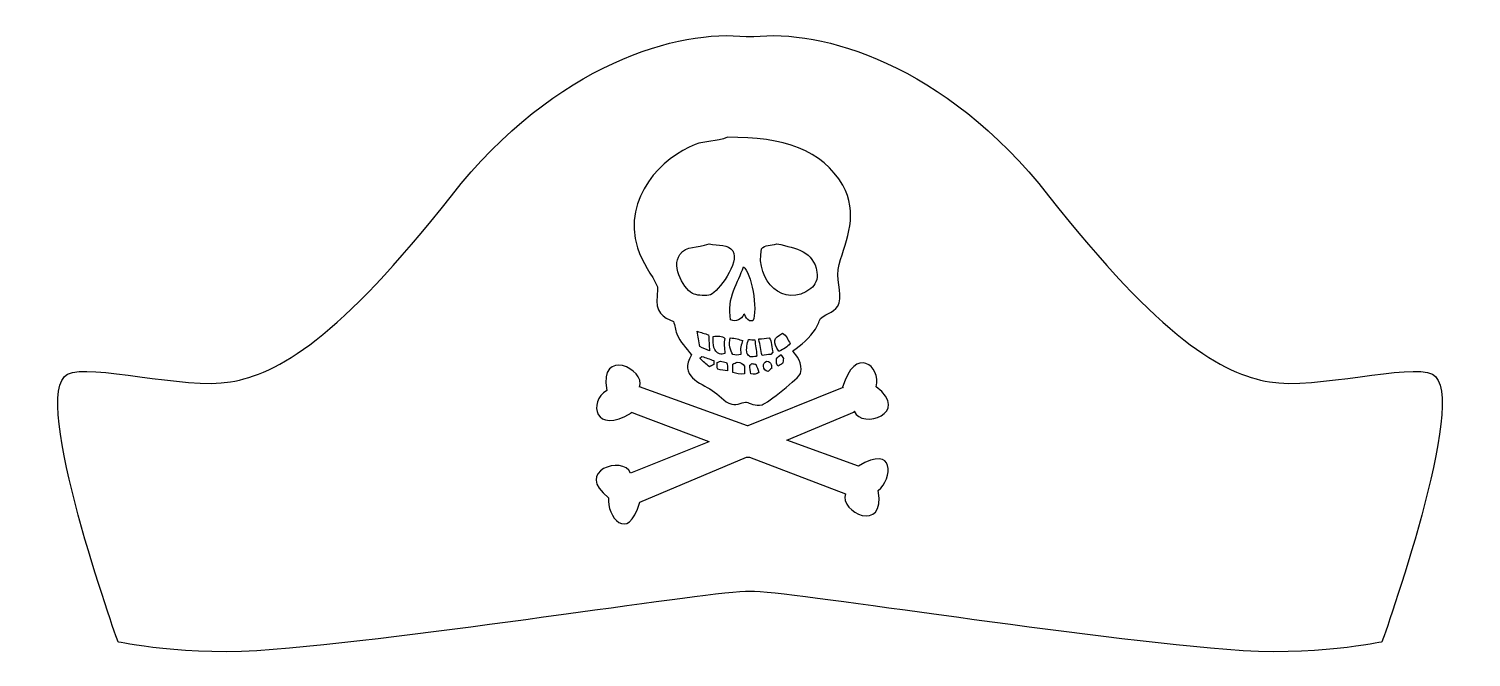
# Model space of a CAD drawing. Header units: centimetres. Extents: x -11.3 to 11.3, y -4.9 to 4.9.
import ezdxf

# ---------------------------------------------------------------- set-up
doc = ezdxf.new("R2010")
doc.units = ezdxf.units.CM
doc.header["$MEASUREMENT"] = 0
doc.layers.add('Camada 1', color=7, linetype='Continuous')

msp = doc.modelspace()

# ---------------------------------------------------------------- linework, layer by layer
at = {"layer": 'Camada 1'}
for points, knots in [([(10.65621, -0.47625), (10.30942, -0.30287), (8.83982, -0.71842), (8.11325, -0.59735), (8.11325, -0.59735), (7.38668, -0.47625), (6.41796, 0.06866), (4.66208, 2.30889), (4.66208, 2.30889), (3.03489, 4.38497), (1.08981, 4.91239), (0.06053, 4.79132), (0.06053, 4.79132), (0.06053, 4.79132), (-0.06058, 4.79131), (-0.06058, 4.79131), (-0.06058, 4.79131), (-1.08986, 4.91241), (-3.03495, 4.38499), (-4.66213, 2.30888), (-4.66213, 2.30888), (-6.41798, 0.06865), (-7.38673, -0.47626), (-8.1133, -0.59736), (-8.1133, -0.59736), (-8.83985, -0.71843), (-10.3095, -0.30288), (-10.65626, -0.47626), (-10.65626, -0.47626), (-11.26173, -0.779), (-9.86915, -4.65398), (-9.86915, -4.65398), (-9.86915, -4.65398), (-9.86915, -4.65398), (-8.8127, -4.89263), (-7.44729, -4.77505), (-7.44729, -4.77505), (-4.7379, -4.54187), (-0.64419, -3.86687), (-0.00006, -3.86687), (-0.00006, -3.86687), (0.64409, -3.86687), (4.73775, -4.54188), (7.44719, -4.77505), (7.44719, -4.77505), (8.81255, -4.8926), (9.86905, -4.65398), (9.86905, -4.65398), (9.86905, -4.65398), (9.86905, -4.65398), (11.26169, -0.77899), (10.65621, -0.47625)], [0, 0, 0, 0, 0.07142857, 0.07142857, 0.07142857, 0.07142857, 0.14285714, 0.14285714, 0.14285714, 0.14285714, 0.21428571, 0.21428571, 0.21428571, 0.21428571, 0.28571429, 0.28571429, 0.28571429, 0.28571429, 0.35714286, 0.35714286, 0.35714286, 0.35714286, 0.42857143, 0.42857143, 0.42857143, 0.42857143, 0.5, 0.5, 0.5, 0.5, 0.57142857, 0.57142857, 0.57142857, 0.57142857, 0.64285714, 0.64285714, 0.64285714, 0.64285714, 0.71428571, 0.71428571, 0.71428571, 0.71428571, 0.78571429, 0.78571429, 0.78571429, 0.78571429, 0.85714286, 0.85714286, 0.85714286, 0.85714286, 1, 1, 1, 1]), ([(-0.85605, 3.1074), (-0.70447, 3.1678), (-0.51934, 3.15317), (-0.35038, 3.21977), (-0.35038, 3.21977), (0.52454, 3.23334), (1.13253, 3.01747), (1.44762, 2.47327), (1.44762, 2.47327), (1.69871, 2.03962), (1.51112, 1.63282), (1.39142, 1.23716), (1.39142, 1.23716), (1.32721, 1.02499), (1.44156, 0.79554), (1.39142, 0.63515), (1.39142, 0.63515), (1.34335, 0.4814), (1.20671, 0.48799), (1.10244, 0.39435), (1.10244, 0.39435), (1.07569, 0.33815), (1.04894, 0.28195), (1.02219, 0.22576), (1.02219, 0.22576), (0.93567, 0.09453), (0.80206, -0.02655), (0.669, -0.11135), (0.669, -0.11135), (0.72356, -0.18742), (0.8314, -0.30243), (0.78939, -0.46454), (0.78939, -0.46454), (0.77211, -0.53127), (0.26678, -0.93142), (0.18738, -0.95418), (0.18738, -0.95418), (0.08795, -0.98265), (-0.00865, -0.92545), (-0.05342, -0.91402), (-0.05342, -0.91402), (-0.09779, -0.9027), (-0.19786, -0.97133), (-0.2862, -0.94614), (-0.2862, -0.94614), (-0.40423, -0.91248), (-0.49424, -0.79131), (-0.59121, -0.72942), (-0.59121, -0.72942), (-0.77734, -0.61062), (-1.11559, -0.50696), (-0.91228, -0.17557), (-0.91228, -0.17557), (-0.99065, -0.069), (-1.09114, 0.02088), (-1.14506, 0.15352), (-1.14506, 0.15352), (-1.16109, 0.21776), (-1.17715, 0.28195), (-1.19321, 0.34616), (-1.19321, 0.34616), (-1.35958, 0.39963), (-1.48907, 0.50697), (-1.45007, 0.74751), (-1.45007, 0.74751), (-1.4474, 0.79299), (-1.44473, 0.83847), (-1.44205, 0.88396), (-1.44205, 0.88396), (-1.53378, 1.08369), (-1.68205, 1.25567), (-1.75511, 1.49398), (-1.75511, 1.49398), (-2.00092, 2.29645), (-1.36206, 2.90573), (-0.85605, 3.1074)], [0, 0, 0, 0, 0.05, 0.05, 0.05, 0.05, 0.1, 0.1, 0.1, 0.1, 0.15, 0.15, 0.15, 0.15, 0.2, 0.2, 0.2, 0.2, 0.25, 0.25, 0.25, 0.25, 0.3, 0.3, 0.3, 0.3, 0.35, 0.35, 0.35, 0.35, 0.4, 0.4, 0.4, 0.4, 0.45, 0.45, 0.45, 0.45, 0.5, 0.5, 0.5, 0.5, 0.55, 0.55, 0.55, 0.55, 0.6, 0.6, 0.6, 0.6, 0.65, 0.65, 0.65, 0.65, 0.7, 0.7, 0.7, 0.7, 0.75, 0.75, 0.75, 0.75, 0.8, 0.8, 0.8, 0.8, 0.85, 0.85, 0.85, 0.85, 0.9, 0.9, 0.9, 0.9, 1, 1, 1, 1]), ([(-0.87213, 0.7716), (-0.8131, 0.75279), (-0.67901, 0.73853), (-0.61527, 0.76358), (-0.61527, 0.76358), (-0.50012, 0.80882), (-0.15254, 1.267), (-0.27012, 1.44586), (-0.27012, 1.44586), (-0.33934, 1.55116), (-0.49385, 1.52516), (-0.63935, 1.55826), (-0.63935, 1.55826), (-0.82935, 1.48965), (-0.99156, 1.53365), (-1.09687, 1.38969), (-1.09687, 1.38969), (-1.2362, 1.19925), (-1.01797, 0.81809), (-0.87213, 0.7716)], [0, 0, 0, 0, 0.16666667, 0.16666667, 0.16666667, 0.16666667, 0.33333333, 0.33333333, 0.33333333, 0.33333333, 0.5, 0.5, 0.5, 0.5, 0.66666667, 0.66666667, 0.66666667, 0.66666667, 1, 1, 1, 1]), ([(0.94995, 0.85992), (1.01549, 0.91038), (1.06682, 1.00496), (1.04626, 1.11678), (1.04626, 1.11678), (0.98564, 1.44653), (0.74127, 1.48339), (0.4202, 1.55826), (0.4202, 1.55826), (0.31762, 1.51984), (0.23944, 1.55371), (0.17938, 1.47799), (0.17938, 1.47799), (0.07852, 0.97644), (0.53482, 0.54031), (0.94995, 0.85992)], [0, 0, 0, 0, 0.2, 0.2, 0.2, 0.2, 0.4, 0.4, 0.4, 0.4, 0.6, 0.6, 0.6, 0.6, 1, 1, 1, 1]), ([(-0.30225, 0.37028), (-0.21801, 0.32678), (-0.1281, 0.38571), (-0.10156, 0.45055), (-0.10156, 0.45055), (-0.10156, 0.45055), (-0.08553, 0.45857), (-0.08553, 0.45857), (-0.08553, 0.45857), (-0.0691, 0.4056), (-0.04748, 0.38073), (-0.00526, 0.35422), (-0.00526, 0.35422), (-0.00526, 0.35422), (0.0429, 0.35422), (0.0429, 0.35422), (0.0429, 0.35422), (0.13241, 0.5198), (0.01477, 1.13059), (-0.10159, 1.19702), (-0.10159, 1.19702), (-0.18141, 0.96673), (-0.37117, 0.7144), (-0.30225, 0.37028)], [0, 0, 0, 0, 0.14285714, 0.14285714, 0.14285714, 0.14285714, 0.28571429, 0.28571429, 0.28571429, 0.28571429, 0.42857143, 0.42857143, 0.42857143, 0.42857143, 0.57142857, 0.57142857, 0.57142857, 0.57142857, 0.71428571, 0.71428571, 0.71428571, 0.71428571, 1, 1, 1, 1]), ([(-0.64737, 0.1375), (-0.70624, 0.15623), (-0.76511, 0.17497), (-0.82395, 0.1937), (-0.82395, 0.1937), (-0.81056, 0.11345), (-0.79717, 0.03318), (-0.78381, -0.0471), (-0.78381, -0.0471), (-0.73298, -0.06853), (-0.68213, -0.08991), (-0.6313, -0.11134), (-0.6313, -0.11134), (-0.63665, -0.02839), (-0.64202, 0.05458), (-0.64737, 0.1375)], [0, 0, 0, 0, 0.2, 0.2, 0.2, 0.2, 0.4, 0.4, 0.4, 0.4, 0.6, 0.6, 0.6, 0.6, 1, 1, 1, 1]), ([(-0.39054, -0.15145), (-0.39774, -0.07279), (-0.41523, 0.00907), (-0.39054, 0.08133), (-0.39054, 0.08133), (-0.43441, 0.12131), (-0.50391, 0.1203), (-0.57514, 0.11345), (-0.57514, 0.11345), (-0.58154, -0.01977), (-0.56998, -0.12272), (-0.47883, -0.15944), (-0.47883, -0.15944), (-0.44491, -0.16886), (-0.42017, -0.16319), (-0.39054, -0.15145)], [0, 0, 0, 0, 0.2, 0.2, 0.2, 0.2, 0.4, 0.4, 0.4, 0.4, 0.6, 0.6, 0.6, 0.6, 1, 1, 1, 1]), ([(-0.14167, -0.16751), (-0.1559, -0.07827), (-0.14037, -0.01106), (-0.10958, 0.04918), (-0.10958, 0.04918), (-0.17903, 0.06371), (-0.21854, 0.08797), (-0.31024, 0.08934), (-0.31024, 0.08934), (-0.33228, -0.01237), (-0.30937, -0.10672), (-0.2701, -0.16752), (-0.2701, -0.16752), (-0.22478, -0.18148), (-0.18676, -0.18508), (-0.14167, -0.16751)], [0, 0, 0, 0, 0.2, 0.2, 0.2, 0.2, 0.4, 0.4, 0.4, 0.4, 0.6, 0.6, 0.6, 0.6, 1, 1, 1, 1]), ([(-0.04536, -0.15946), (-0.02933, -0.17552), (-0.01327, -0.19158), (0.00279, -0.20764), (0.00279, -0.20764), (0.03488, -0.20494), (0.067, -0.20227), (0.0991, -0.1996), (0.0991, -0.1996), (0.1018, -0.19426), (0.10444, -0.18891), (0.10714, -0.18357), (0.10714, -0.18357), (0.09645, -0.1033), (0.08571, -0.02302), (0.07502, 0.05725), (0.07502, 0.05725), (0.04293, 0.05992), (0.01081, 0.06259), (-0.02129, 0.06529), (-0.02129, 0.06529), (-0.04772, 0.00699), (-0.06174, -0.07911), (-0.04536, -0.15946)], [0, 0, 0, 0, 0.14285714, 0.14285714, 0.14285714, 0.14285714, 0.28571429, 0.28571429, 0.28571429, 0.28571429, 0.42857143, 0.42857143, 0.42857143, 0.42857143, 0.57142857, 0.57142857, 0.57142857, 0.57142857, 0.71428571, 0.71428571, 0.71428571, 0.71428571, 1, 1, 1, 1]), ([(0.18742, -0.18357), (0.2329, -0.17823), (0.27838, -0.17285), (0.32387, -0.16751), (0.32387, -0.16751), (0.32387, -0.16751), (0.35596, -0.13542), (0.35596, -0.13542), (0.35596, -0.13542), (0.34067, -0.07539), (0.33998, 0.04976), (0.29976, 0.08932), (0.29976, 0.08932), (0.24629, 0.084), (0.19274, 0.07863), (0.13924, 0.07329), (0.13924, 0.07329), (0.13927, 0.07062), (0.13927, 0.06795), (0.13927, 0.06527), (0.13927, 0.06527), (0.1553, -0.01767), (0.17138, -0.10062), (0.18742, -0.18357)], [0, 0, 0, 0, 0.14285714, 0.14285714, 0.14285714, 0.14285714, 0.28571429, 0.28571429, 0.28571429, 0.28571429, 0.42857143, 0.42857143, 0.42857143, 0.42857143, 0.57142857, 0.57142857, 0.57142857, 0.57142857, 0.71428571, 0.71428571, 0.71428571, 0.71428571, 1, 1, 1, 1]), ([(0.50849, 0.16161), (0.35826, 0.08901), (0.35665, 0.02096), (0.45229, -0.11932), (0.45229, -0.11932), (0.45229, -0.11932), (0.46034, -0.11933), (0.46034, -0.11933), (0.46034, -0.11933), (0.52355, -0.0803), (0.58501, -0.05652), (0.62891, 0.00108), (0.62891, 0.00108), (0.59017, 0.0495), (0.57154, 0.13809), (0.50849, 0.16161)], [0, 0, 0, 0, 0.2, 0.2, 0.2, 0.2, 0.4, 0.4, 0.4, 0.4, 0.6, 0.6, 0.6, 0.6, 1, 1, 1, 1]), ([(1.63069, -1.0645), (1.63069, -1.0645), (0.57696, -1.50731), (0.57696, -1.50731), (0.57696, -1.50731), (0.57693, -1.50752), (0.57693, -1.50771), (0.57691, -1.50789), (0.57691, -1.50789), (0.57691, -1.50789), (1.69313, -1.91331), (1.69313, -1.91331), (1.69313, -1.91331), (2.27505, -1.55697), (2.22449, -2.11416), (2.00343, -2.29389), (2.00343, -2.29389), (2.1281, -2.97183), (1.38393, -2.62996), (1.49212, -2.34244), (1.49212, -2.34244), (1.49212, -2.34244), (-0.00868, -1.77136), (-0.00868, -1.77136), (-0.00868, -1.77136), (-0.01183, -1.77157), (-0.01474, -1.77207), (-0.01799, -1.77207), (-0.01799, -1.77207), (-0.01799, -1.77207), (-0.05314, -1.77207), (-0.05314, -1.77207), (-0.05314, -1.77207), (-0.05314, -1.77207), (-1.72094, -2.47292), (-1.72094, -2.47292), (-1.72094, -2.47292), (-1.90628, -3.12962), (-2.24743, -2.6862), (-2.20714, -2.40415), (-2.20714, -2.40415), (-2.7589, -1.991), (-1.98044, -1.73682), (-1.86466, -2.02135), (-1.86466, -2.02135), (-1.86466, -2.02135), (-0.64427, -1.5302), (-0.64427, -1.5302), (-0.64427, -1.5302), (-0.64424, -1.52996), (-0.64424, -1.52975), (-0.64422, -1.52954), (-0.64422, -1.52954), (-0.64422, -1.52954), (-1.78587, -1.09512), (-1.78587, -1.09512), (-1.78587, -1.09512), (-1.78587, -1.09512), (-1.85273, -1.07096), (-1.85273, -1.07096), (-1.85273, -1.07096), (-1.85273, -1.07096), (-1.84887, -1.07795), (-1.84887, -1.07795), (-1.84887, -1.07795), (-2.43077, -1.43429), (-2.52557, -0.90846), (-2.2382, -0.72904), (-2.2382, -0.72904), (-2.36287, -0.05112), (-1.61868, -0.39299), (-1.72687, -0.68049), (-1.72687, -0.68049), (-1.72687, -0.68049), (-1.72401, -0.67213), (-1.72401, -0.67213), (-1.72401, -0.67213), (-1.72401, -0.67213), (-0.03861, -1.2843), (-0.03861, -1.2843), (-0.03861, -1.2843), (-0.03641, -1.28406), (-0.03414, -1.2839), (-0.03189, -1.28374), (-0.03189, -1.28374), (-0.03189, -1.28374), (1.38895, -0.71187), (1.38895, -0.71187), (1.38895, -0.71187), (1.38895, -0.71187), (1.45443, -0.68422), (1.45443, -0.68422), (1.45443, -0.68422), (1.45443, -0.68422), (1.44689, -0.68171), (1.44689, -0.68171), (1.44689, -0.68171), (1.63223, -0.02501), (2.05882, -0.34677), (1.9696, -0.67356), (1.9696, -0.67356), (2.52136, -1.08668), (1.74288, -1.34089), (1.62712, -1.05636), (1.62712, -1.05636), (1.62712, -1.05636), (1.63069, -1.0645), (1.63069, -1.0645)], [0, 0, 0, 0, 0.03571429, 0.03571429, 0.03571429, 0.03571429, 0.07142857, 0.07142857, 0.07142857, 0.07142857, 0.10714286, 0.10714286, 0.10714286, 0.10714286, 0.14285714, 0.14285714, 0.14285714, 0.14285714, 0.17857143, 0.17857143, 0.17857143, 0.17857143, 0.21428571, 0.21428571, 0.21428571, 0.21428571, 0.25, 0.25, 0.25, 0.25, 0.28571429, 0.28571429, 0.28571429, 0.28571429, 0.32142857, 0.32142857, 0.32142857, 0.32142857, 0.35714286, 0.35714286, 0.35714286, 0.35714286, 0.39285714, 0.39285714, 0.39285714, 0.39285714, 0.42857143, 0.42857143, 0.42857143, 0.42857143, 0.46428571, 0.46428571, 0.46428571, 0.46428571, 0.5, 0.5, 0.5, 0.5, 0.53571429, 0.53571429, 0.53571429, 0.53571429, 0.57142857, 0.57142857, 0.57142857, 0.57142857, 0.60714286, 0.60714286, 0.60714286, 0.60714286, 0.64285714, 0.64285714, 0.64285714, 0.64285714, 0.67857143, 0.67857143, 0.67857143, 0.67857143, 0.71428571, 0.71428571, 0.71428571, 0.71428571, 0.75, 0.75, 0.75, 0.75, 0.78571429, 0.78571429, 0.78571429, 0.78571429, 0.82142857, 0.82142857, 0.82142857, 0.82142857, 0.85714286, 0.85714286, 0.85714286, 0.85714286, 0.89285714, 0.89285714, 0.89285714, 0.89285714, 0.92857143, 0.92857143, 0.92857143, 0.92857143, 1, 1, 1, 1]), ([(-0.7758, -0.22371), (-0.7758, -0.22371), (-0.7758, -0.23173), (-0.7758, -0.23173), (-0.7758, -0.23173), (-0.7295, -0.28367), (-0.68589, -0.31597), (-0.63131, -0.36016), (-0.63131, -0.36016), (-0.60991, -0.34947), (-0.5885, -0.33873), (-0.5671, -0.32804), (-0.5671, -0.32804), (-0.5671, -0.32804), (-0.5671, -0.26383), (-0.5671, -0.26383), (-0.5671, -0.26383), (-0.62864, -0.24243), (-0.69018, -0.22102), (-0.75173, -0.19962), (-0.75173, -0.19962), (-0.75974, -0.20764), (-0.76778, -0.21566), (-0.7758, -0.22371)], [0, 0, 0, 0, 0.14285714, 0.14285714, 0.14285714, 0.14285714, 0.28571429, 0.28571429, 0.28571429, 0.28571429, 0.42857143, 0.42857143, 0.42857143, 0.42857143, 0.57142857, 0.57142857, 0.57142857, 0.57142857, 0.71428571, 0.71428571, 0.71428571, 0.71428571, 1, 1, 1, 1]), ([(0.41215, -0.23974), (0.4112, -0.28588), (0.41601, -0.32753), (0.43623, -0.35211), (0.43623, -0.35211), (0.46031, -0.33875), (0.48438, -0.32536), (0.50846, -0.31197), (0.50846, -0.31197), (0.5138, -0.28522), (0.51915, -0.25847), (0.52449, -0.2317), (0.52449, -0.2317), (0.51113, -0.2103), (0.49774, -0.18889), (0.48435, -0.16749), (0.48435, -0.16749), (0.45563, -0.19169), (0.43406, -0.20833), (0.41215, -0.23974)], [0, 0, 0, 0, 0.16666667, 0.16666667, 0.16666667, 0.16666667, 0.33333333, 0.33333333, 0.33333333, 0.33333333, 0.5, 0.5, 0.5, 0.5, 0.66666667, 0.66666667, 0.66666667, 0.66666667, 1, 1, 1, 1]), ([(-0.46274, -0.27186), (-0.4788, -0.27988), (-0.49486, -0.28789), (-0.51092, -0.29594), (-0.51092, -0.29594), (-0.51542, -0.34441), (-0.5192, -0.36619), (-0.5029, -0.40027), (-0.5029, -0.40027), (-0.45205, -0.40831), (-0.40122, -0.4163), (-0.35037, -0.42435), (-0.35037, -0.42435), (-0.34841, -0.3727), (-0.35164, -0.32619), (-0.3664, -0.29592), (-0.3664, -0.29592), (-0.39853, -0.28789), (-0.43065, -0.27988), (-0.46274, -0.27186)], [0, 0, 0, 0, 0.16666667, 0.16666667, 0.16666667, 0.16666667, 0.33333333, 0.33333333, 0.33333333, 0.33333333, 0.5, 0.5, 0.5, 0.5, 0.66666667, 0.66666667, 0.66666667, 0.66666667, 1, 1, 1, 1]), ([(-0.19787, -0.28789), (-0.22195, -0.29858), (-0.24602, -0.30929), (-0.2701, -0.32001), (-0.2701, -0.32001), (-0.2701, -0.32001), (-0.2701, -0.44844), (-0.2701, -0.44844), (-0.2701, -0.44844), (-0.21091, -0.46709), (-0.15929, -0.48262), (-0.08547, -0.47252), (-0.08547, -0.47252), (-0.08547, -0.47252), (-0.08547, -0.35213), (-0.08547, -0.35213), (-0.08547, -0.35213), (-0.11238, -0.31522), (-0.13908, -0.29422), (-0.19787, -0.28789)], [0, 0, 0, 0, 0.16666667, 0.16666667, 0.16666667, 0.16666667, 0.33333333, 0.33333333, 0.33333333, 0.33333333, 0.5, 0.5, 0.5, 0.5, 0.66666667, 0.66666667, 0.66666667, 0.66666667, 1, 1, 1, 1]), ([(0.02687, -0.312), (0.01618, -0.32004), (0.00547, -0.32803), (-0.00522, -0.33608), (-0.00522, -0.33608), (0.00012, -0.38156), (0.00547, -0.42704), (0.01081, -0.47253), (0.01081, -0.47253), (0.06383, -0.48134), (0.10648, -0.47933), (0.13924, -0.44845), (0.13924, -0.44845), (0.12318, -0.40564), (0.10712, -0.36283), (0.09109, -0.32002), (0.09109, -0.32002), (0.0697, -0.31734), (0.04827, -0.31464), (0.02687, -0.312)], [0, 0, 0, 0, 0.16666667, 0.16666667, 0.16666667, 0.16666667, 0.33333333, 0.33333333, 0.33333333, 0.33333333, 0.5, 0.5, 0.5, 0.5, 0.66666667, 0.66666667, 0.66666667, 0.66666667, 1, 1, 1, 1]), ([(0.25965, -0.27186), (0.23287, -0.29509), (0.2003, -0.31358), (0.2115, -0.35211), (0.2115, -0.35211), (0.21867, -0.40222), (0.22817, -0.42704), (0.28373, -0.43238), (0.28373, -0.43238), (0.28373, -0.43238), (0.29177, -0.42434), (0.29177, -0.42434), (0.29177, -0.42434), (0.3078, -0.41095), (0.32389, -0.39756), (0.33992, -0.3842), (0.33992, -0.3842), (0.33722, -0.36547), (0.33455, -0.34673), (0.33188, -0.328), (0.33188, -0.328), (0.31664, -0.29202), (0.3051, -0.27921), (0.25965, -0.27186)], [0, 0, 0, 0, 0.14285714, 0.14285714, 0.14285714, 0.14285714, 0.28571429, 0.28571429, 0.28571429, 0.28571429, 0.42857143, 0.42857143, 0.42857143, 0.42857143, 0.57142857, 0.57142857, 0.57142857, 0.57142857, 0.71428571, 0.71428571, 0.71428571, 0.71428571, 1, 1, 1, 1])]:
    msp.add_open_spline(points, degree=3, knots=knots, dxfattribs=at)

doc.saveas('drawing.dxf')
